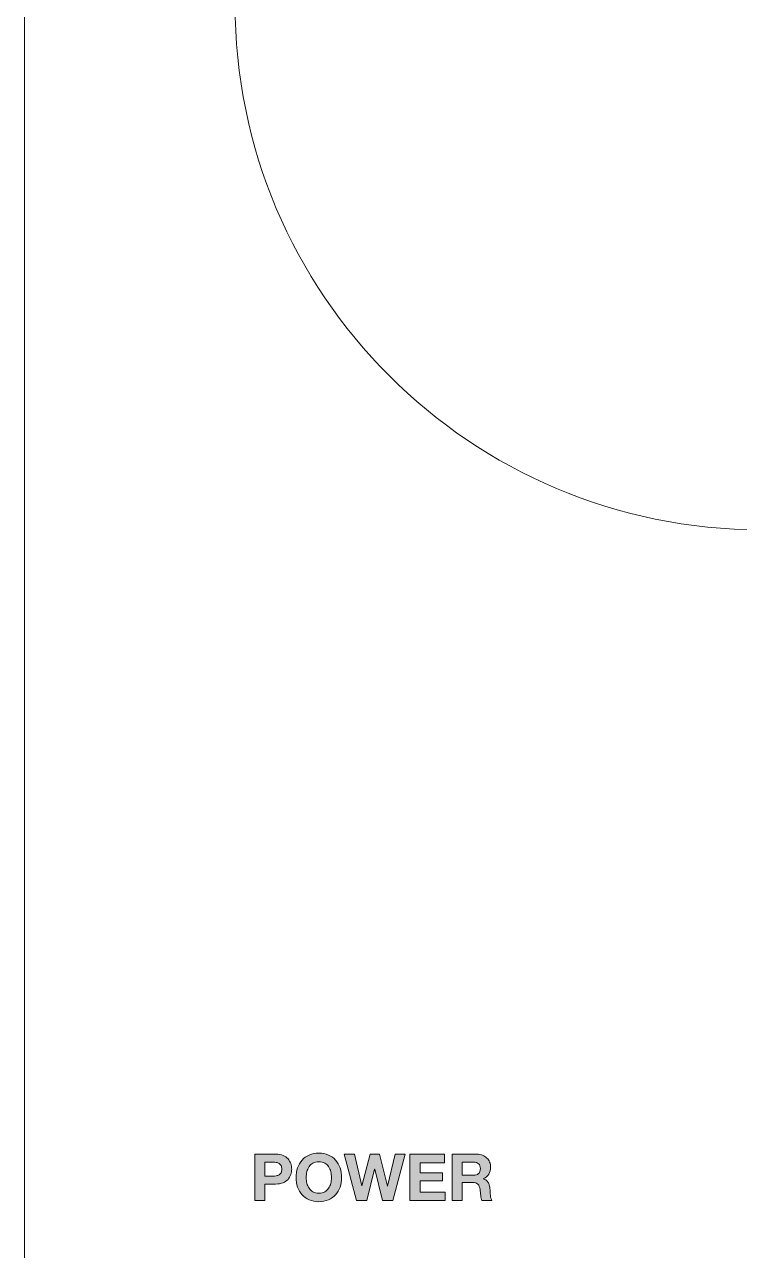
# Model space of a CAD drawing. Header units: millimetres. Extents: x -96603 to 124772, y -7961 to 11116.
# Drawn here: x 6969.9 to 7024.3, y 4809.9 to 4903.1 of the extents above; entities that cross this region are included whole.
import ezdxf

# ---------------------------------------------------------------- set-up
doc = ezdxf.new("R2010")
doc.units = ezdxf.units.MM
doc.layers.get('0').update_dxf_attribs({"lineweight": 15})
doc.layers.add('圖層 2', color=7, linetype='Continuous')

msp = doc.modelspace()

# ---------------------------------------------------------------- hatches: boundary and pattern name
h = msp.add_hatch(color=256)
edge = h.paths.add_edge_path()
edge.add_spline(control_points=[(6989.584, 4815.01), (6989.739, 4815.074), (6989.865, 4815.159), (6989.962, 4815.264)], knot_values=[6, 6, 6, 6, 7, 7, 7, 7], degree=3, periodic=0)
edge.add_spline(control_points=[(6989.962, 4815.264), (6990.059, 4815.369), (6990.13, 4815.491), (6990.174, 4815.627)], knot_values=[5, 5, 5, 5, 6, 6, 6, 6], degree=3, periodic=0)
edge.add_spline(control_points=[(6990.174, 4815.627), (6990.219, 4815.764), (6990.241, 4815.903), (6990.241, 4816.045), (6990.241, 4816.189), (6990.219, 4816.329), (6990.174, 4816.464)], knot_values=[3, 3, 3, 3, 4, 4, 4, 5, 5, 5, 5], degree=3, periodic=0)
edge.add_spline(control_points=[(6990.174, 4816.464), (6990.13, 4816.599), (6990.059, 4816.719), (6989.962, 4816.825)], knot_values=[2, 2, 2, 2, 3, 3, 3, 3], degree=3, periodic=0)
edge.add_spline(control_points=[(6989.962, 4816.825), (6989.865, 4816.93), (6989.739, 4817.015), (6989.584, 4817.079)], knot_values=[1, 1, 1, 1, 2, 2, 2, 2], degree=3, periodic=0)
edge.add_spline(control_points=[(6989.584, 4817.079), (6989.429, 4817.143), (6989.242, 4817.176), (6989.021, 4817.176)], knot_values=[0, 0, 0, 0, 1, 1, 1, 1], degree=3, periodic=0)
edge.add_spline(control_points=[(6989.021, 4817.176), (6989.021, 4817.176), (6987.431, 4817.176), (6987.431, 4817.176)], knot_values=[12, 12, 12, 12, 13, 13, 13, 13], degree=3, periodic=0)
edge.add_spline(control_points=[(6987.431, 4817.176), (6987.431, 4817.176), (6987.431, 4813.649), (6987.431, 4813.649)], knot_values=[11, 11, 11, 11, 12, 12, 12, 12], degree=3, periodic=0)
edge.add_spline(control_points=[(6987.431, 4813.649), (6987.431, 4813.649), (6988.206, 4813.649), (6988.206, 4813.649)], knot_values=[10, 10, 10, 10, 11, 11, 11, 11], degree=3, periodic=0)
edge.add_spline(control_points=[(6988.206, 4813.649), (6988.206, 4813.649), (6988.206, 4814.913), (6988.206, 4814.913)], knot_values=[9, 9, 9, 9, 10, 10, 10, 10], degree=3, periodic=0)
edge.add_spline(control_points=[(6988.206, 4814.913), (6988.206, 4814.913), (6989.021, 4814.913), (6989.021, 4814.913)], knot_values=[8, 8, 8, 8, 9, 9, 9, 9], degree=3, periodic=0)
edge.add_spline(control_points=[(6989.021, 4814.913), (6989.242, 4814.913), (6989.429, 4814.946), (6989.584, 4815.01)], knot_values=[7, 7, 7, 7, 8, 8, 8, 8], degree=3, periodic=0)
edge = h.paths.add_edge_path(flags=16)
edge.add_spline(control_points=[(6989.434, 4816.316), (6989.471, 4816.247), (6989.49, 4816.156), (6989.49, 4816.045), (6989.49, 4815.933), (6989.471, 4815.842), (6989.434, 4815.773)], knot_values=[3, 3, 3, 3, 4, 4, 4, 5, 5, 5, 5], degree=3, periodic=0)
edge.add_spline(control_points=[(6989.434, 4815.773), (6989.396, 4815.704), (6989.345, 4815.65), (6989.283, 4815.612)], knot_values=[2, 2, 2, 2, 3, 3, 3, 3], degree=3, periodic=0)
edge.add_spline(control_points=[(6989.283, 4815.612), (6989.22, 4815.574), (6989.148, 4815.549), (6989.066, 4815.536)], knot_values=[1, 1, 1, 1, 2, 2, 2, 2], degree=3, periodic=0)
edge.add_spline(control_points=[(6989.066, 4815.536), (6988.983, 4815.523), (6988.898, 4815.516), (6988.809, 4815.516)], knot_values=[0, 0, 0, 0, 1, 1, 1, 1], degree=3, periodic=0)
edge.add_spline(control_points=[(6988.809, 4815.516), (6988.809, 4815.516), (6988.206, 4815.516), (6988.206, 4815.516)], knot_values=[10, 10, 10, 10, 11, 11, 11, 11], degree=3, periodic=0)
edge.add_spline(control_points=[(6988.206, 4815.516), (6988.206, 4815.516), (6988.206, 4816.573), (6988.206, 4816.573)], knot_values=[9, 9, 9, 9, 10, 10, 10, 10], degree=3, periodic=0)
edge.add_spline(control_points=[(6988.206, 4816.573), (6988.206, 4816.573), (6988.809, 4816.573), (6988.809, 4816.573)], knot_values=[8, 8, 8, 8, 9, 9, 9, 9], degree=3, periodic=0)
edge.add_spline(control_points=[(6988.809, 4816.573), (6988.898, 4816.573), (6988.983, 4816.566), (6989.066, 4816.553)], knot_values=[7, 7, 7, 7, 8, 8, 8, 8], degree=3, periodic=0)
edge.add_spline(control_points=[(6989.066, 4816.553), (6989.148, 4816.54), (6989.22, 4816.514), (6989.283, 4816.477)], knot_values=[6, 6, 6, 6, 7, 7, 7, 7], degree=3, periodic=0)
edge.add_spline(control_points=[(6989.283, 4816.477), (6989.345, 4816.439), (6989.396, 4816.385), (6989.434, 4816.316)], knot_values=[5, 5, 5, 5, 6, 6, 6, 6], degree=3, periodic=0)
h.paths.add_polyline_path([(6995.175, 4813.649), (6995.96, 4813.649), (6996.548, 4816.049), (6996.558, 4816.049), (6997.155, 4813.649), (6997.926, 4813.649), (6998.874, 4817.176), (6998.114, 4817.176), (6997.536, 4814.746), (6997.526, 4814.746), (6996.923, 4817.176), (6996.197, 4817.176), (6995.585, 4814.775), (6995.575, 4814.775), (6995.017, 4817.176), (6994.242, 4817.176)])
h.paths.add_polyline_path([(7001.907, 4813.649), (7001.907, 4814.301), (7000.005, 4814.301), (7000.005, 4815.165), (7001.714, 4815.165), (7001.714, 4815.768), (7000.005, 4815.768), (7000.005, 4816.524), (7001.867, 4816.524), (7001.867, 4817.176), (6999.23, 4817.176), (6999.23, 4813.649)])
h = msp.add_hatch(color=256)
edge = h.paths.add_edge_path(flags=16)
edge.add_spline(control_points=[(6993.212, 4814.965), (6993.246, 4815.105), (6993.264, 4815.249), (6993.264, 4815.398), (6993.264, 4815.552), (6993.246, 4815.702), (6993.212, 4815.847)], knot_values=[6, 6, 6, 6, 7, 7, 7, 8, 8, 8, 8], degree=3, periodic=0)
edge.add_spline(control_points=[(6993.212, 4815.847), (6993.177, 4815.992), (6993.122, 4816.121), (6993.046, 4816.235)], knot_values=[8, 8, 8, 8, 9, 9, 9, 9], degree=3, periodic=0)
edge.add_spline(control_points=[(6993.046, 4816.235), (6992.97, 4816.348), (6992.872, 4816.439), (6992.75, 4816.506)], knot_values=[9, 9, 9, 9, 10, 10, 10, 10], degree=3, periodic=0)
edge.add_spline(control_points=[(6992.75, 4816.506), (6992.628, 4816.574), (6992.48, 4816.608), (6992.305, 4816.608), (6992.131, 4816.608), (6991.983, 4816.574), (6991.861, 4816.506)], knot_values=[10, 10, 10, 10, 11, 11, 11, 12, 12, 12, 12], degree=3, periodic=0)
edge.add_spline(control_points=[(6991.861, 4816.506), (6991.739, 4816.439), (6991.64, 4816.348), (6991.565, 4816.235)], knot_values=[12, 12, 12, 12, 13, 13, 13, 13], degree=3, periodic=0)
edge.add_spline(control_points=[(6991.565, 4816.235), (6991.489, 4816.121), (6991.434, 4815.992), (6991.399, 4815.847), (6991.365, 4815.702), (6991.347, 4815.552), (6991.347, 4815.398), (6991.347, 4815.249), (6991.365, 4815.105), (6991.399, 4814.965)], knot_values=[13, 13, 13, 13, 14, 14, 14, 15, 15, 15, 16, 16, 16, 16], degree=3, periodic=0)
edge.add_spline(control_points=[(6991.399, 4814.965), (6991.434, 4814.825), (6991.489, 4814.699), (6991.565, 4814.588)], knot_values=[0, 0, 0, 0, 1, 1, 1, 1], degree=3, periodic=0)
edge.add_spline(control_points=[(6991.565, 4814.588), (6991.64, 4814.476), (6991.739, 4814.386), (6991.861, 4814.318)], knot_values=[1, 1, 1, 1, 2, 2, 2, 2], degree=3, periodic=0)
edge.add_spline(control_points=[(6991.861, 4814.318), (6991.983, 4814.251), (6992.131, 4814.217), (6992.305, 4814.217), (6992.48, 4814.217), (6992.628, 4814.251), (6992.75, 4814.318)], knot_values=[2, 2, 2, 2, 3, 3, 3, 4, 4, 4, 4], degree=3, periodic=0)
edge.add_spline(control_points=[(6992.75, 4814.318), (6992.872, 4814.386), (6992.97, 4814.476), (6993.046, 4814.588)], knot_values=[4, 4, 4, 4, 5, 5, 5, 5], degree=3, periodic=0)
edge.add_spline(control_points=[(6993.046, 4814.588), (6993.122, 4814.699), (6993.177, 4814.825), (6993.212, 4814.965)], knot_values=[5, 5, 5, 5, 6, 6, 6, 6], degree=3, periodic=0)
edge = h.paths.add_edge_path()
edge.add_spline(control_points=[(6993.036, 4817.116), (6993.25, 4817.021), (6993.432, 4816.889), (6993.58, 4816.721)], knot_values=[4, 4, 4, 4, 5, 5, 5, 5], degree=3, periodic=0)
edge.add_spline(control_points=[(6993.58, 4816.721), (6993.728, 4816.553), (6993.841, 4816.356), (6993.92, 4816.131)], knot_values=[5, 5, 5, 5, 6, 6, 6, 6], degree=3, periodic=0)
edge.add_spline(control_points=[(6993.92, 4816.131), (6994, 4815.905), (6994.039, 4815.661), (6994.039, 4815.398), (6994.039, 4815.141), (6994, 4814.901), (6993.92, 4814.679), (6993.841, 4814.457), (6993.728, 4814.263), (6993.58, 4814.099)], knot_values=[6, 6, 6, 6, 7, 7, 7, 8, 8, 8, 9, 9, 9, 9], degree=3, periodic=0)
edge.add_spline(control_points=[(6993.58, 4814.099), (6993.432, 4813.934), (6993.25, 4813.805), (6993.036, 4813.711)], knot_values=[9, 9, 9, 9, 10, 10, 10, 10], degree=3, periodic=0)
edge.add_spline(control_points=[(6993.036, 4813.711), (6992.822, 4813.617), (6992.579, 4813.57), (6992.305, 4813.57), (6992.035, 4813.57), (6991.793, 4813.617), (6991.577, 4813.711)], knot_values=[10, 10, 10, 10, 11, 11, 11, 12, 12, 12, 12], degree=3, periodic=0)
edge.add_spline(control_points=[(6991.577, 4813.711), (6991.361, 4813.805), (6991.179, 4813.934), (6991.031, 4814.099)], knot_values=[12, 12, 12, 12, 13, 13, 13, 13], degree=3, periodic=0)
edge.add_spline(control_points=[(6991.031, 4814.099), (6990.883, 4814.263), (6990.769, 4814.457), (6990.691, 4814.679)], knot_values=[13, 13, 13, 13, 14, 14, 14, 14], degree=3, periodic=0)
edge.add_spline(control_points=[(6990.691, 4814.679), (6990.611, 4814.901), (6990.572, 4815.141), (6990.572, 4815.398), (6990.572, 4815.661), (6990.611, 4815.905), (6990.691, 4816.131)], knot_values=[14, 14, 14, 14, 15, 15, 15, 16, 16, 16, 16], degree=3, periodic=0)
edge.add_spline(control_points=[(6990.691, 4816.131), (6990.769, 4816.356), (6990.883, 4816.553), (6991.031, 4816.721)], knot_values=[0, 0, 0, 0, 1, 1, 1, 1], degree=3, periodic=0)
edge.add_spline(control_points=[(6991.031, 4816.721), (6991.179, 4816.889), (6991.361, 4817.021), (6991.577, 4817.116)], knot_values=[1, 1, 1, 1, 2, 2, 2, 2], degree=3, periodic=0)
edge.add_spline(control_points=[(6991.577, 4817.116), (6991.793, 4817.212), (6992.035, 4817.259), (6992.305, 4817.259), (6992.579, 4817.259), (6992.822, 4817.212), (6993.036, 4817.116)], knot_values=[2, 2, 2, 2, 3, 3, 3, 4, 4, 4, 4], degree=3, periodic=0)
h = msp.add_hatch(color=256)
edge = h.paths.add_edge_path()
edge.add_spline(control_points=[(7002.43, 4817.176), (7002.43, 4817.176), (7004.332, 4817.176), (7004.332, 4817.176)], knot_values=[24, 24, 24, 24, 25, 25, 25, 25], degree=3, periodic=0)
edge.add_spline(control_points=[(7004.332, 4817.176), (7004.49, 4817.176), (7004.632, 4817.15), (7004.759, 4817.099)], knot_values=[0, 0, 0, 0, 1, 1, 1, 1], degree=3, periodic=0)
edge.add_spline(control_points=[(7004.759, 4817.099), (7004.886, 4817.048), (7004.994, 4816.978), (7005.085, 4816.889)], knot_values=[1, 1, 1, 1, 2, 2, 2, 2], degree=3, periodic=0)
edge.add_spline(control_points=[(7005.085, 4816.889), (7005.175, 4816.8), (7005.244, 4816.697), (7005.292, 4816.58)], knot_values=[2, 2, 2, 2, 3, 3, 3, 3], degree=3, periodic=0)
edge.add_spline(control_points=[(7005.292, 4816.58), (7005.34, 4816.463), (7005.364, 4816.338), (7005.364, 4816.202), (7005.364, 4815.995), (7005.32, 4815.816), (7005.233, 4815.664)], knot_values=[3, 3, 3, 3, 4, 4, 4, 5, 5, 5, 5], degree=3, periodic=0)
edge.add_spline(control_points=[(7005.233, 4815.664), (7005.146, 4815.513), (7005.003, 4815.398), (7004.806, 4815.318)], knot_values=[5, 5, 5, 5, 6, 6, 6, 6], degree=3, periodic=0)
edge.add_spline(control_points=[(7004.806, 4815.318), (7004.806, 4815.318), (7004.806, 4815.309), (7004.806, 4815.309)], knot_values=[6, 6, 6, 6, 7, 7, 7, 7], degree=3, periodic=0)
edge.add_spline(control_points=[(7004.806, 4815.309), (7004.901, 4815.282), (7004.98, 4815.242), (7005.043, 4815.188)], knot_values=[7, 7, 7, 7, 8, 8, 8, 8], degree=3, periodic=0)
edge.add_spline(control_points=[(7005.043, 4815.188), (7005.105, 4815.133), (7005.156, 4815.069), (7005.196, 4814.995)], knot_values=[8, 8, 8, 8, 9, 9, 9, 9], degree=3, periodic=0)
edge.add_spline(control_points=[(7005.196, 4814.995), (7005.235, 4814.921), (7005.264, 4814.839), (7005.282, 4814.751)], knot_values=[9, 9, 9, 9, 10, 10, 10, 10], degree=3, periodic=0)
edge.add_spline(control_points=[(7005.282, 4814.751), (7005.3, 4814.662), (7005.313, 4814.573), (7005.319, 4814.484)], knot_values=[10, 10, 10, 10, 11, 11, 11, 11], degree=3, periodic=0)
edge.add_spline(control_points=[(7005.319, 4814.484), (7005.323, 4814.428), (7005.326, 4814.362), (7005.329, 4814.286)], knot_values=[11, 11, 11, 11, 12, 12, 12, 12], degree=3, periodic=0)
edge.add_spline(control_points=[(7005.329, 4814.286), (7005.333, 4814.211), (7005.338, 4814.133), (7005.346, 4814.054)], knot_values=[12, 12, 12, 12, 13, 13, 13, 13], degree=3, periodic=0)
edge.add_spline(control_points=[(7005.346, 4814.054), (7005.355, 4813.975), (7005.368, 4813.9), (7005.386, 4813.829)], knot_values=[13, 13, 13, 13, 14, 14, 14, 14], degree=3, periodic=0)
edge.add_spline(control_points=[(7005.386, 4813.829), (7005.404, 4813.759), (7005.431, 4813.699), (7005.468, 4813.649)], knot_values=[14, 14, 14, 14, 15, 15, 15, 15], degree=3, periodic=0)
edge.add_spline(control_points=[(7005.468, 4813.649), (7005.468, 4813.649), (7004.692, 4813.649), (7004.692, 4813.649)], knot_values=[15, 15, 15, 15, 16, 16, 16, 16], degree=3, periodic=0)
edge.add_spline(control_points=[(7004.692, 4813.649), (7004.649, 4813.761), (7004.623, 4813.894), (7004.613, 4814.049)], knot_values=[16, 16, 16, 16, 17, 17, 17, 17], degree=3, periodic=0)
edge.add_spline(control_points=[(7004.613, 4814.049), (7004.603, 4814.204), (7004.588, 4814.352), (7004.569, 4814.494)], knot_values=[17, 17, 17, 17, 18, 18, 18, 18], degree=3, periodic=0)
edge.add_spline(control_points=[(7004.569, 4814.494), (7004.542, 4814.678), (7004.486, 4814.813), (7004.401, 4814.899), (7004.315, 4814.984), (7004.175, 4815.027), (7003.981, 4815.027)], knot_values=[18, 18, 18, 18, 19, 19, 19, 20, 20, 20, 20], degree=3, periodic=0)
edge.add_spline(control_points=[(7003.981, 4815.027), (7003.981, 4815.027), (7003.206, 4815.027), (7003.206, 4815.027)], knot_values=[20, 20, 20, 20, 21, 21, 21, 21], degree=3, periodic=0)
edge.add_spline(control_points=[(7003.206, 4815.027), (7003.206, 4815.027), (7003.206, 4813.649), (7003.206, 4813.649)], knot_values=[21, 21, 21, 21, 22, 22, 22, 22], degree=3, periodic=0)
edge.add_spline(control_points=[(7003.206, 4813.649), (7003.206, 4813.649), (7002.43, 4813.649), (7002.43, 4813.649)], knot_values=[22, 22, 22, 22, 23, 23, 23, 23], degree=3, periodic=0)
edge.add_spline(control_points=[(7002.43, 4813.649), (7002.43, 4813.649), (7002.43, 4817.176), (7002.43, 4817.176)], knot_values=[23, 23, 23, 23, 24, 24, 24, 24], degree=3, periodic=0)
edge = h.paths.add_edge_path(flags=16)
edge.add_spline(control_points=[(7003.206, 4815.58), (7003.206, 4815.58), (7004.055, 4815.58), (7004.055, 4815.58)], knot_values=[6, 6, 6, 6, 7, 7, 7, 7], degree=3, periodic=0)
edge.add_spline(control_points=[(7004.055, 4815.58), (7004.233, 4815.58), (7004.366, 4815.62), (7004.455, 4815.699)], knot_values=[0, 0, 0, 0, 1, 1, 1, 1], degree=3, periodic=0)
edge.add_spline(control_points=[(7004.455, 4815.699), (7004.544, 4815.778), (7004.588, 4815.906), (7004.588, 4816.084), (7004.588, 4816.255), (7004.544, 4816.38), (7004.455, 4816.457)], knot_values=[1, 1, 1, 1, 2, 2, 2, 3, 3, 3, 3], degree=3, periodic=0)
edge.add_spline(control_points=[(7004.455, 4816.457), (7004.366, 4816.534), (7004.233, 4816.573), (7004.055, 4816.573)], knot_values=[3, 3, 3, 3, 4, 4, 4, 4], degree=3, periodic=0)
edge.add_spline(control_points=[(7004.055, 4816.573), (7004.055, 4816.573), (7003.206, 4816.573), (7003.206, 4816.573)], knot_values=[4, 4, 4, 4, 5, 5, 5, 5], degree=3, periodic=0)
edge.add_spline(control_points=[(7003.206, 4816.573), (7003.206, 4816.573), (7003.206, 4815.58), (7003.206, 4815.58)], knot_values=[5, 5, 5, 5, 6, 6, 6, 6], degree=3, periodic=0)

# ---------------------------------------------------------------- linework, layer by layer
msp.add_line((6969.931, 5182.649), (6969.931, 4432.649))
msp.add_circle((7025.931, 4904.649), 40)
at = {"layer": '圖層 2', "lineweight": 0}
for p, q in [((6995.175, 4813.649), (6994.242, 4817.176)), ((6994.242, 4817.176), (6995.017, 4817.176)), ((6995.017, 4817.176), (6995.575, 4814.775)), ((6995.585, 4814.775), (6996.197, 4817.176)), ((6996.197, 4817.176), (6996.923, 4817.176)), ((6996.923, 4817.176), (6997.526, 4814.746)), ((6997.536, 4814.746), (6998.114, 4817.176)), ((6998.874, 4817.176), (6997.926, 4813.649)), ((6998.114, 4817.176), (6998.874, 4817.176)), ((6999.23, 4813.649), (6999.23, 4817.176)), ((6999.23, 4817.176), (7001.867, 4817.176)), ((7000.005, 4816.524), (7000.005, 4815.768)), ((7001.867, 4816.524), (7000.005, 4816.524)), ((7001.867, 4817.176), (7001.867, 4816.524)), ((6996.548, 4816.049), (6995.96, 4813.649)), ((6996.558, 4816.049), (6996.548, 4816.049)), ((6997.155, 4813.649), (6996.558, 4816.049)), ((7000.005, 4815.768), (7001.714, 4815.768)), ((7001.714, 4815.768), (7001.714, 4815.165)), ((6995.575, 4814.775), (6995.585, 4814.775)), ((6997.526, 4814.746), (6997.536, 4814.746)), ((7000.005, 4815.165), (7000.005, 4814.301)), ((7001.714, 4815.165), (7000.005, 4815.165)), ((6995.96, 4813.649), (6995.175, 4813.649)), ((6997.926, 4813.649), (6997.155, 4813.649)), ((7001.907, 4813.649), (6999.23, 4813.649)), ((7000.005, 4814.301), (7001.907, 4814.301)), ((7001.907, 4814.301), (7001.907, 4813.649))]:
    msp.add_line(p, q, dxfattribs=at)
for points in [[(6987.431, 4813.649), (6987.431, 4813.649), (6987.431, 4817.176), (6987.431, 4817.176)], [(6987.431, 4817.176), (6987.431, 4817.176), (6989.021, 4817.176), (6989.021, 4817.176)], [(6988.206, 4816.573), (6988.206, 4816.573), (6988.206, 4815.516), (6988.206, 4815.516)], [(6988.809, 4816.573), (6988.809, 4816.573), (6988.206, 4816.573), (6988.206, 4816.573)], [(6989.066, 4816.553), (6988.983, 4816.566), (6988.898, 4816.573), (6988.809, 4816.573)], [(6989.021, 4817.176), (6989.242, 4817.176), (6989.429, 4817.143), (6989.584, 4817.079)], [(6989.283, 4816.477), (6989.22, 4816.514), (6989.148, 4816.54), (6989.066, 4816.553)], [(6989.434, 4816.316), (6989.396, 4816.385), (6989.345, 4816.439), (6989.283, 4816.477)], [(6989.584, 4817.079), (6989.739, 4817.015), (6989.865, 4816.93), (6989.962, 4816.825)], [(6989.962, 4816.825), (6990.059, 4816.719), (6990.13, 4816.599), (6990.174, 4816.464)], [(6990.691, 4816.131), (6990.769, 4816.356), (6990.883, 4816.553), (6991.031, 4816.721)], [(6991.031, 4816.721), (6991.179, 4816.889), (6991.361, 4817.021), (6991.577, 4817.116)], [(6991.861, 4816.506), (6991.739, 4816.439), (6991.64, 4816.348), (6991.565, 4816.235)], [(6993.046, 4816.235), (6992.97, 4816.348), (6992.872, 4816.439), (6992.75, 4816.506)], [(6993.036, 4817.116), (6993.25, 4817.021), (6993.432, 4816.889), (6993.58, 4816.721)], [(6993.58, 4816.721), (6993.728, 4816.553), (6993.841, 4816.356), (6993.92, 4816.131)], [(7002.43, 4813.649), (7002.43, 4813.649), (7002.43, 4817.176), (7002.43, 4817.176)], [(7002.43, 4817.176), (7002.43, 4817.176), (7004.332, 4817.176), (7004.332, 4817.176)], [(7003.206, 4816.573), (7003.206, 4816.573), (7003.206, 4815.58), (7003.206, 4815.58)], [(7004.055, 4816.573), (7004.055, 4816.573), (7003.206, 4816.573), (7003.206, 4816.573)], [(7004.455, 4816.457), (7004.366, 4816.534), (7004.233, 4816.573), (7004.055, 4816.573)], [(7004.332, 4817.176), (7004.49, 4817.176), (7004.632, 4817.15), (7004.759, 4817.099)], [(7004.759, 4817.099), (7004.886, 4817.048), (7004.994, 4816.978), (7005.085, 4816.889)], [(7005.085, 4816.889), (7005.175, 4816.8), (7005.244, 4816.697), (7005.292, 4816.58)], [(6988.206, 4815.516), (6988.206, 4815.516), (6988.809, 4815.516), (6988.809, 4815.516)], [(6988.809, 4815.516), (6988.898, 4815.516), (6988.983, 4815.523), (6989.066, 4815.536)], [(6989.066, 4815.536), (6989.148, 4815.549), (6989.22, 4815.574), (6989.283, 4815.612)], [(6989.283, 4815.612), (6989.345, 4815.65), (6989.396, 4815.704), (6989.434, 4815.773)], [(6990.174, 4815.627), (6990.13, 4815.491), (6990.059, 4815.369), (6989.962, 4815.264)], [(6993.212, 4815.847), (6993.177, 4815.992), (6993.122, 4816.121), (6993.046, 4816.235)], [(7003.206, 4815.58), (7003.206, 4815.58), (7004.055, 4815.58), (7004.055, 4815.58)], [(7004.055, 4815.58), (7004.233, 4815.58), (7004.366, 4815.62), (7004.455, 4815.699)], [(7005.233, 4815.664), (7005.146, 4815.513), (7005.003, 4815.398), (7004.806, 4815.318)], [(6988.206, 4814.913), (6988.206, 4814.913), (6988.206, 4813.649), (6988.206, 4813.649)], [(6989.021, 4814.913), (6989.021, 4814.913), (6988.206, 4814.913), (6988.206, 4814.913)], [(6989.584, 4815.01), (6989.429, 4814.946), (6989.242, 4814.913), (6989.021, 4814.913)], [(6989.962, 4815.264), (6989.865, 4815.159), (6989.739, 4815.074), (6989.584, 4815.01)], [(6991.031, 4814.099), (6990.883, 4814.263), (6990.769, 4814.457), (6990.691, 4814.679)], [(6991.399, 4814.965), (6991.434, 4814.825), (6991.489, 4814.699), (6991.565, 4814.588)], [(6991.565, 4814.588), (6991.64, 4814.476), (6991.739, 4814.386), (6991.861, 4814.318)], [(6992.75, 4814.318), (6992.872, 4814.386), (6992.97, 4814.476), (6993.046, 4814.588)], [(6993.046, 4814.588), (6993.122, 4814.699), (6993.177, 4814.825), (6993.212, 4814.965)], [(7003.206, 4815.027), (7003.206, 4815.027), (7003.206, 4813.649), (7003.206, 4813.649)], [(7003.981, 4815.027), (7003.981, 4815.027), (7003.206, 4815.027), (7003.206, 4815.027)], [(7004.806, 4815.318), (7004.806, 4815.318), (7004.806, 4815.309), (7004.806, 4815.309)], [(7004.806, 4815.309), (7004.901, 4815.282), (7004.98, 4815.242), (7005.043, 4815.188)], [(7005.043, 4815.188), (7005.105, 4815.133), (7005.156, 4815.069), (7005.196, 4814.995)], [(7005.196, 4814.995), (7005.235, 4814.921), (7005.264, 4814.839), (7005.282, 4814.751)], [(7005.282, 4814.751), (7005.3, 4814.662), (7005.313, 4814.573), (7005.319, 4814.484)], [(6988.206, 4813.649), (6988.206, 4813.649), (6987.431, 4813.649), (6987.431, 4813.649)], [(6991.577, 4813.711), (6991.361, 4813.805), (6991.179, 4813.934), (6991.031, 4814.099)], [(6993.58, 4814.099), (6993.432, 4813.934), (6993.25, 4813.805), (6993.036, 4813.711)], [(7003.206, 4813.649), (7003.206, 4813.649), (7002.43, 4813.649), (7002.43, 4813.649)], [(7004.613, 4814.049), (7004.603, 4814.204), (7004.588, 4814.352), (7004.569, 4814.494)], [(7004.692, 4813.649), (7004.649, 4813.761), (7004.623, 4813.894), (7004.613, 4814.049)], [(7005.468, 4813.649), (7005.468, 4813.649), (7004.692, 4813.649), (7004.692, 4813.649)], [(7005.319, 4814.484), (7005.323, 4814.428), (7005.326, 4814.362), (7005.329, 4814.286)], [(7005.329, 4814.286), (7005.333, 4814.211), (7005.338, 4814.133), (7005.346, 4814.054)], [(7005.346, 4814.054), (7005.355, 4813.975), (7005.368, 4813.9), (7005.386, 4813.829)], [(7005.386, 4813.829), (7005.404, 4813.759), (7005.431, 4813.699), (7005.468, 4813.649)]]:
    msp.add_open_spline(points, degree=3, dxfattribs=at)
for points, knots in [([(6990.174, 4816.464), (6990.219, 4816.329), (6990.241, 4816.189), (6990.241, 4816.045), (6990.241, 4815.903), (6990.219, 4815.764), (6990.174, 4815.627)], [3, 3, 3, 3, 4, 4, 4, 5, 5, 5, 5]), ([(6991.577, 4817.116), (6991.793, 4817.212), (6992.035, 4817.259), (6992.305, 4817.259), (6992.579, 4817.259), (6992.822, 4817.212), (6993.036, 4817.116)], [2, 2, 2, 2, 3, 3, 3, 4, 4, 4, 4]), ([(6992.75, 4816.506), (6992.628, 4816.574), (6992.48, 4816.608), (6992.305, 4816.608), (6992.131, 4816.608), (6991.983, 4816.574), (6991.861, 4816.506)], [10, 10, 10, 10, 11, 11, 11, 12, 12, 12, 12]), ([(7004.455, 4815.699), (7004.544, 4815.778), (7004.588, 4815.906), (7004.588, 4816.084), (7004.588, 4816.255), (7004.544, 4816.38), (7004.455, 4816.457)], [1, 1, 1, 1, 2, 2, 2, 3, 3, 3, 3]), ([(7005.292, 4816.58), (7005.34, 4816.463), (7005.364, 4816.338), (7005.364, 4816.202), (7005.364, 4815.995), (7005.32, 4815.816), (7005.233, 4815.664)], [3, 3, 3, 3, 4, 4, 4, 5, 5, 5, 5]), ([(6989.434, 4815.773), (6989.471, 4815.842), (6989.49, 4815.933), (6989.49, 4816.045), (6989.49, 4816.156), (6989.471, 4816.247), (6989.434, 4816.316)], [3, 3, 3, 3, 4, 4, 4, 5, 5, 5, 5]), ([(6990.691, 4814.679), (6990.611, 4814.901), (6990.572, 4815.141), (6990.572, 4815.398), (6990.572, 4815.661), (6990.611, 4815.905), (6990.691, 4816.131)], [14, 14, 14, 14, 15, 15, 15, 16, 16, 16, 16]), ([(6991.565, 4816.235), (6991.489, 4816.121), (6991.434, 4815.992), (6991.399, 4815.847), (6991.365, 4815.702), (6991.347, 4815.552), (6991.347, 4815.398), (6991.347, 4815.249), (6991.365, 4815.105), (6991.399, 4814.965)], [13, 13, 13, 13, 14, 14, 14, 15, 15, 15, 16, 16, 16, 16]), ([(6993.212, 4814.965), (6993.246, 4815.105), (6993.264, 4815.249), (6993.264, 4815.398), (6993.264, 4815.552), (6993.246, 4815.702), (6993.212, 4815.847)], [6, 6, 6, 6, 7, 7, 7, 8, 8, 8, 8]), ([(6993.92, 4816.131), (6994, 4815.905), (6994.039, 4815.661), (6994.039, 4815.398), (6994.039, 4815.141), (6994, 4814.901), (6993.92, 4814.679), (6993.841, 4814.457), (6993.728, 4814.263), (6993.58, 4814.099)], [6, 6, 6, 6, 7, 7, 7, 8, 8, 8, 9, 9, 9, 9]), ([(7004.569, 4814.494), (7004.542, 4814.678), (7004.486, 4814.813), (7004.401, 4814.899), (7004.315, 4814.984), (7004.175, 4815.027), (7003.981, 4815.027)], [18, 18, 18, 18, 19, 19, 19, 20, 20, 20, 20]), ([(6993.036, 4813.711), (6992.822, 4813.617), (6992.579, 4813.57), (6992.305, 4813.57), (6992.035, 4813.57), (6991.793, 4813.617), (6991.577, 4813.711)], [10, 10, 10, 10, 11, 11, 11, 12, 12, 12, 12]), ([(6991.861, 4814.318), (6991.983, 4814.251), (6992.131, 4814.217), (6992.305, 4814.217), (6992.48, 4814.217), (6992.628, 4814.251), (6992.75, 4814.318)], [2, 2, 2, 2, 3, 3, 3, 4, 4, 4, 4])]:
    msp.add_open_spline(points, degree=3, knots=knots, dxfattribs=at)

doc.saveas('drawing.dxf')
